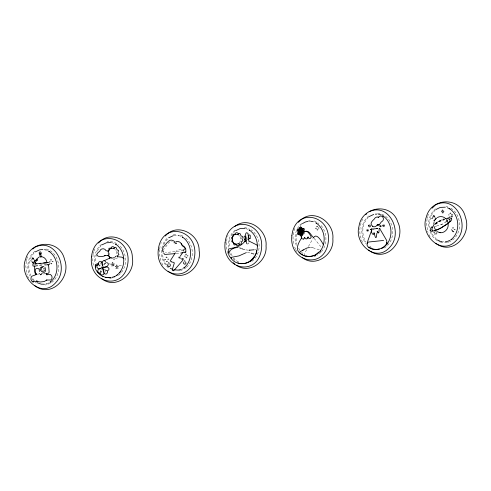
<?xml version="1.0" encoding="UTF-8"?>
<svg xmlns="http://www.w3.org/2000/svg" width="491" height="491" viewBox="0 0 491 491"><rect width="100%" height="100%" fill="white"/><g stroke="black" fill="none" stroke-linecap="round" stroke-linejoin="round"><path stroke-width="0.37" stroke-dasharray="2.46 1.84" d="M49.892 263.98L49.652 262.808M159.532 249.618L159.526 254.614L161.042 261.261M161.533 250.275C160.901 257.149 163.595 264.637 169.463 268.571M226.333 242.542L226.326 247.538L227.646 253.601M117.398 257.615L117.104 258.254L114.876 257.99L115.446 257.953L114.194 259.757L112.985 259.512M26.281 261.31L25.814 266.257L26.704 273.051M93.081 254.234L92.725 261.685L93.646 266.582M159.618 249.005L160.453 244.776M226.504 241.314L227.253 237.699M296.38 234.164L296.098 240.117L296.834 244.033M427.078 218.869L426.611 223.816L427.501 230.61M109.29 254.792L109.333 252.951M163.362 250.496L164.46 247.771C167.548 246.224 167.891 240.885 172.286 241.357M248.974 242.609L248.857 243.278L247.795 244.039M26.422 260.715L26.852 258.923M29.485 261.187C28.263 265.877 28.723 271.001 30.804 275.377M93.222 253.638L93.652 251.852M96.285 254.111L95.604 259.34L95.88 262.66M161.815 248.28C162.656 243.947 164.902 239.792 168.493 237.147M230.04 239.332L229.297 243.198L229.297 247.194M427.225 218.268L427.655 216.482M27.054 258.352L27.649 256.633M93.855 251.275L95.457 247.403M160.852 243.634L161.251 242.486M227.652 236.558L228.051 235.416M294.852 228.34C292.882 233.335 292.483 238.939 293.759 244.15M296.533 230.328C294.539 235.33 294.575 241.069 296.527 246.077M427.851 215.911L428.447 214.193M30.276 258.726L32.038 255.394L34.382 252.644M97.341 251.073L98.838 248.323L101.183 245.568M163.871 244.573L165.639 241.247L167.977 238.497M362.653 219.109C360.099 224.031 359.271 229.788 360.185 235.25M183.53 251.496L183.996 250.533M101.238 272.167L102.159 270.762M306.66 249.631L304.807 253.153L304.745 254.884M308.44 246.457L312.89 238.663M231.476 235.778L232.114 234.71M297.35 228.567L299.455 225.455L302.088 223M175.698 252.337C176.932 249.127 180.805 248.728 183.64 249.79L182.732 249.851M321.531 251.711C327.896 244.07 327.264 231.697 320.279 224.645M41.195 257.757L40.164 257.849M101.287 272.088L101.637 271.701M186.672 267.178C195.087 259.15 193.976 243.468 184.321 236.889M233.544 232.716L234.778 231.421M300.345 225.645L301.578 224.35M321.108 252.153L317.272 255.191M368.379 217.274C361.744 223.626 361.149 234.698 366.028 242.259M435.179 210.203C430.46 214.671 428.803 221.68 429.975 227.953M239.32 242.996L240.786 240.381L240.492 237.208M446.528 221.484L442.299 224.178L435.922 226.216L436.708 226.112M34.892 251.294C27.416 256.922 25.992 268.129 30.141 276.181M51.69 282.46C63.4 273.947 59.963 251.68 45.221 248.796M101.692 244.217C95.862 248.55 93.701 256.486 95.015 263.428M118.491 275.39C128.041 268.16 127.715 252.024 118.509 244.647M186.212 267.558L183.671 269.338L180.473 270.59M235.287 230.07C230.027 233.974 227.738 240.891 228.333 247.268M252.092 261.243C261.967 253.792 261.286 236.705 251.122 229.813M368.888 215.923C360.547 222.239 359.713 235.428 365.869 243.536M435.689 208.853C429.864 213.186 427.698 221.116 429.011 228.063M452.493 240.019C462.872 232.243 461.546 213.714 449.989 207.699M435.253 224.295L439.457 221.392L444.306 219.232M435.535 224.319L439.5 221.588L444.558 219.452M174.735 243.972L176.159 243.02L178.761 242.548M435.124 223.743L439.531 220.938L444.38 218.998M434.916 223.81L440.059 220.999L444.484 219.704M114.741 257.352C116.803 256.118 117.355 253.282 116.484 251.153M435.72 223.043L439.531 220.705L444.03 218.802M384.214 248.035C395.562 241.425 395.402 222.84 384.723 215.666M50.217 283.399L45.203 285.032M104.927 272.229L105.362 271.228M451.014 240.958L449.83 241.535M304.5 233.925L304.782 233.145M183.591 250.57L165.424 252.589M47.658 283.491L49.155 282.785M181.762 269.111L182.756 268.638M246.789 237.448L247.169 237.282M438.488 221.693L440.059 220.999M442.299 224.178L440.728 224.866M35.505 265.496L47.4 264.275M314.074 256.443L315.707 255.928M447.675 242.296L449.308 241.781M175.299 243.536L176.742 243.843L176.103 243.168M111.647 277.507L112.617 277.292M100.017 263.992L101.484 263.71M107.063 241.842L108.634 241.621M173.305 234.87L177.128 234.483M173.82 235.582L177.582 235.441M111.838 277.096L112.905 276.912M113.12 277.765L111.549 277.986M178.804 270.885L179.921 270.688M447.117 242.394L443.858 242.683L440.488 242.124M436.303 226.167L434.375 226.259M372.798 229.671L373.854 229.561M41.858 265.478L34.879 266.165M44.755 265.171L46.927 264.937M176.201 253.516L179.381 253.178M38.01 274.451L37.298 274.512M43.19 273.978L45.467 273.733M114.949 256.787L116.416 256.689M308.581 220.428L310.165 220.355M182.971 250.527L183.88 250.471M247.36 252.54L250.594 252.969M308.483 221.245L310.103 221.183M310.14 247.433L311.233 247.464M248.286 250.165L245.187 249.79M119.025 265.668L122.106 265.791M255.136 249.698L255.983 249.809M377.524 213.26L380.893 213.818L384.226 215.328M442.606 241.781L443.686 241.885M244.493 227.462L249.066 228.646M110.328 241.554L113.691 242.112L117.03 243.622M109.137 263.845L110.659 264.133M247.341 239.16L246.66 238.933M446.018 206.355L447.694 206.748M245.451 228.542L248.072 229.383M111.85 242.689L114.477 243.53M44.865 273.143L45.221 273.229M312.884 247.752L319.144 249.753L319.69 250.588M438.862 241.511L439.948 241.922M314.093 220.895L318.905 223.43M180.492 235.042L183.83 236.545M179.718 235.864L181.277 236.453M46.639 250.207L47.676 250.6M99.833 264.999L100.336 265.238M238.516 261.985L236.122 260.5L233.532 257.928M370.619 247.047L371.171 247.36L368.367 245.156M238.577 234.956L239.166 235.361M114.569 248.9L115.164 249.305M437.156 240.621L433.044 236.981L430.122 231.93M35.37 282.374L36.352 283.062M436.517 239.277L432.829 235.189L431.067 231.752M301.566 252.227L302.922 253.424M234.821 260.408L232.642 258.198M34.37 280.521L32.394 278.139M33.498 280.815L31.117 277.869M314.099 238.295L320.752 246.611M299.964 250.349L298.27 247.673M166.731 265.005C164.025 261.599 162.539 257.278 162.435 252.933M239.694 235.883L240.142 236.502M115.686 249.827L116.134 250.453M430.042 236.803L428.44 233.55M295.846 249.913L296.742 251.472M232.108 255.854L230.242 251.73M162.846 265.097L161.238 261.844M362.395 242.284L360.271 235.864M295.594 249.36L294.048 245.359M230.543 254.958L229.082 251.251M27.643 275.991L28.644 278.207M427.649 231.212L428.042 232.378M26.845 273.653L27.244 274.825M446.344 221.619L445.871 222.055L446.344 221.619"/><path stroke-width="0.74" d="M103.957 272.652C104.601 275.641 100.072 275.862 100.146 272.947M35.377 263.949L35.413 262.2M437.119 232.004L436.241 232.059M117.281 256.382L117.404 255.682L118.945 254.712L117.938 252.822L118.54 250.373C115.551 250.692 117.429 245.273 113.949 247.955L114.513 247.918C113.697 246.083 111.31 246.212 110.886 248.28L111.457 248.243M452.082 216.727L451.88 217.077L451.198 216.783M378.874 232.403L379.169 229.217M301.259 229.033L301.032 229.585M299.823 232.887L299.67 234.403L299.056 234.894L298.583 234.293L298.859 232.685C300.247 231.789 296.245 232.311 298.105 233.317M367.158 243.898L367.851 240.799L371.662 230.254M433.805 223.884L434.026 222.417M376.321 236.963L376.91 233.188M302.309 232.421L302.744 233.182M39.771 253.614L39.992 256.83M387.08 244.113L386.675 240.467L380.206 229.401M379.905 228.628L379.224 228.671M379.911 228.56L379.242 228.579M436.818 233.784L435.934 233.845M32.283 258.432L31.872 259.905M33.762 262.728L34.063 261.5M433.271 216.175L432.731 217.722M434.744 220.471L435.155 218.998M441.992 210.676L442.508 209.97L443.146 210.602M443.305 212.315L442.79 213.02L442.152 212.388M183.781 262.163C182.388 265.103 187.531 264.667 185.635 262.004M103.085 266.582L102.932 267.669L103.497 267.632M167.928 264.078L167.793 266.005M248.225 239.737L248.158 238.976M301.805 232.102L301.897 231.316L301.204 230.617M172.347 269.387L174.293 263.133L173.906 262.378L171.574 261.998M256.566 252.356L255.707 254.59M299.848 233.078L299.222 233.556M168.382 263.158L168.738 262.611L169.186 263.102M452.45 214.585L451.567 214.641M300.701 233.747L300.744 234.367L302.223 235.447M374.308 233.274C373.356 236.754 370.502 231.801 371.773 230.236M112.77 265.06L112.666 263.943M32.787 264.471L33.007 266.012L34.879 266.165M32.363 258.284L32.756 257.72L33.247 258.229M33.676 262.875L33.29 263.44L32.799 262.93M433.35 216.028L433.743 215.463L434.234 215.972M434.664 220.619L434.271 221.183L433.78 220.674M41.354 267.933L41.152 270.075M44.595 270.136L43.601 271.339M113.808 264.539L113.746 264.876M451.966 215.359L452.088 216.574M112.249 262.992L112.537 262.611L112.887 262.949M116.435 265.404L116.723 265.023L117.073 265.361M98.93 264.968L99.759 265.944M100.68 270.854L100.379 272.352M170.211 260.917L175.281 252.969M184.223 261.2L184.585 260.727L185.027 261.144M371.135 229.205L377.198 228.542L376.315 228.432M34.947 260.635C33.228 263.44 36.052 262.329 36.586 260.518C37.727 261.304 38.39 258.358 36.144 259.69M449.983 213.511L450.382 213.051L450.861 213.456M166.111 257.536L166.517 257.081L166.995 257.48M167.339 261.2L166.94 261.654L166.455 261.255M304.217 238.209L303.745 239.019M304.322 238.006C304.666 235.846 305.083 240.222 307.108 238.663M307.581 237.853L307.2 238.558M310.637 238.074L311.048 237.294M299.608 230.561L299.025 228.874L298.246 228.886L298.54 230.696L299.369 230.991M35.849 260.537L36.641 259.064L39.09 257.075M301.781 237.718C297.841 243.524 293.968 251.318 302.714 254.89M430.846 228.131L430.104 230.113L430.404 231.089M103.914 264.809L104.786 263.477L105.694 263.219M377.37 231.826L377.677 231.414M432.461 227.572L431.828 229.248L432.098 230.064M50.573 260.04L50.978 259.616L51.457 259.985M51.77 263.391L51.365 263.814L50.886 263.452M452.598 228.07L453.003 227.646L453.481 228.014M453.794 231.421L453.389 231.844L452.911 231.482M446.982 220.895L447.24 220.134L446.884 219.747M255.179 255.651L253.945 257.615M114.207 263.894L113.568 263.931M118.399 266.3L117.754 266.343M307.771 237.491L308.084 237.104M185.641 254.455L186.052 254.068L186.525 254.399M186.813 257.499L186.402 257.885L185.929 257.554M316.707 226.615L317.112 226.228L317.591 226.56M317.873 229.653L317.468 230.04L316.996 229.714M434.916 231.114L435.327 230.727L435.799 231.058M313.344 237.932C316.603 231.85 322.096 242.216 323.409 244.825M378.8 232.746L378.119 232.789M254.074 256.701C251.76 260.445 247.746 263.274 243.284 263.563M431.92 227.677L433.67 225.51M39.464 273.37L38.906 274.131M300.695 233.808L299.909 235.097L300.234 235.594L300.823 235.447M180.087 256.345L182.67 252.712M34.892 265.95C34.229 268.454 33.94 272.566 36.039 274.451M101.625 269.074L102.92 267.791M120.872 271.161L119.559 272.879M378.671 232.771L377.99 232.82M431.147 227.493L431.595 226.885M376.235 237.3L375.437 237.349M320.273 251.288L320.789 250.625M311.226 236.969C310.447 235.25 307.611 229.923 304.629 231.408C303.156 233.63 298.516 239.086 303.61 239.142M435.21 219.686L436.278 218.427M182.904 260.162L174.557 269.811L173.384 270.78L172.304 270.547M448.897 222.214L450.057 220.385L449.86 219.44M450.351 221.257L446.804 224.412L440.58 228.205A19.284 4.738 -34.3 0 1 436.444 230.162L431.884 231.384L430.165 230.696M450.357 221.76L451.769 219.587L451.511 218.464M253.246 258.512L251.687 260.107M41.882 267.656L42.821 267.196M98.556 243.039C110.039 229.236 132.656 240.878 132.337 257.609C135.663 273.898 115.962 290.034 101.87 278.747M165.357 235.962C176.834 222.159 199.456 233.802 199.137 250.533C202.096 265.809 184.874 281.877 170.518 272.855M298.436 222.355L299.989 220.735M365.752 214.739L366.783 213.659M432.037 208.209L435.278 205.189M318.954 252L314.946 255.087L309.852 256.505M301.075 229.487L301.971 228.082L301.486 227.536L300.222 229.383M302.21 229.8C301.265 231.335 305.623 231.169 303.776 229.862M112.396 265.834L111.752 265.877M116.582 268.246L115.937 268.289M448.878 222.669L441.323 227.756A17.805 4.714 -35 0 1 437.659 229.481L434.099 230.525M42.821 271.044L42.533 270.971M433.688 224.964L434.382 224.35M450.272 216.918L449.652 217.317L449.388 216.973M116.698 267.699L117.104 267.098L116.852 266.349M297.847 230.488C296.681 231.329 298.663 232.114 299.234 231.071M299.479 232.028L297.607 233.667L297.706 234.557L298.424 234.569L300.695 232.617M301.186 230.561L303.456 228.61L304.346 228.806L304.273 229.512L301.83 231.642M244.862 239.473L245.917 239.062L245.739 236.766L244.678 235.968L243.88 237.036L244.506 240.265L246.089 240.381M108.928 250.551L108.959 248.243L111.07 248.219M32.787 249.029L34.48 247.63M116.858 275.205C126.727 267.767 125.831 250.557 115.416 244.002L115.974 244.322M250.453 261.059C260.328 253.62 259.432 236.41 249.017 229.856L249.569 230.175M300.547 220.269C313.694 207.871 334.647 222.405 332.849 238.89C334.451 254.485 315.357 268.104 302.266 257.53M317.254 253.988C327.129 246.543 326.233 229.334 315.817 222.785L316.37 223.098M384.054 246.912C393.929 239.473 393.033 222.263 382.618 215.709L383.17 216.028M173.961 242.769L175.373 242.302M303.027 230.494L302.082 230.402L302.21 228.775L302.824 228.284L303.303 228.886M435.308 233.949L434.425 234.004M244.426 241.799C240.412 247.01 234.483 247.556 228.548 248.968L228.235 250.392L228.861 252.828M250.846 261.102L251.877 260.31M50.579 281.883L50.057 282.282C59.927 274.837 59.03 257.628 48.615 251.079L49.174 251.392M184.174 267.736L183.652 268.135C193.528 260.69 192.632 243.481 182.216 236.932L182.769 237.245M451.376 239.442L450.855 239.841C460.724 232.396 459.834 215.187 449.418 208.632L449.971 208.951M247.998 239.037L250.171 238.522L250.281 235.692L249.79 234.888L248.514 235.275L248.734 237.816M36.616 273.72L35.334 274.948L31.854 276.188L31.043 277.611L30.921 279.207L31.449 280.723L32.645 281.871L33.523 281.809M250.846 260.801C245.021 265.318 235.005 264.594 230.936 258.119L231.414 257.333L238.97 255.885L246.335 252.607M117.257 275.015L115.397 276.194M382.851 247.464C384.557 246.304 386.963 244.788 386.386 242.376M35.211 251.92L39.685 249.821L42.901 249.477M102.011 244.849L106.486 242.744L111.322 242.566M168.812 237.773L173.286 235.674M234.876 226.412C248.391 215.567 267.65 230.156 266.048 245.96C267.466 260.887 249.999 274.53 236.674 265.447M235.612 230.702L240.087 228.597L244.917 228.419M302.413 223.626L305.328 222.018L307.949 221.343M369.214 216.549L373.688 214.45M436.014 209.479L439.967 207.546M310.337 238.43C309.33 239.485 306.844 236.564 308.256 237.067M302.64 250.324L303.291 249.931M173.157 270.59L173.685 270.265M303.156 250.011L306.912 248.023L309.575 247.47M238.749 243.401C230.69 247.802 229.831 231.371 238.221 234.796M245.04 241.425L245.954 241.032M376.836 249.422L379.66 248.919L382.477 247.685M382.612 247.998L383.275 247.63M383.778 247.329L383.133 247.716M244.291 241.879L245.187 241.339M302.781 250.244L299.97 251.822L299.719 252.669C302.247 256.007 307.022 256.934 311.018 256.431M382.342 247.765L382.986 247.378M316.462 254.596L315.062 255.338M42.232 273.315L40.36 274.831L41.17 274.444M372.565 226.308C374.473 227.695 376.511 226.075 377.714 224.596L377.014 225.031C380.2 225.934 380.347 221.693 382.293 221.306C384.33 219.882 383.483 216.193 380.948 215.997L379.586 216.328L378.101 217.666L378.776 217.255C377.051 216.494 374.903 217.421 374.197 219.152C372.552 220.655 368.833 223.712 372.804 226.412M104.184 260.739L110.279 257.885M184.481 256.155L185.389 256.087M187.949 255.817L187.065 255.872M315.547 228.309L316.45 228.241M319.015 227.971L318.131 228.027M107.744 251.251L108.609 250.803M437.315 217.593C439.93 215.893 443.563 216.39 445.711 218.63M101.146 262.243L101.907 261.887M35.1 247.139C55.44 237.349 69.354 268.239 56.066 282.27C41.262 299.854 18.413 277.225 25.544 259.426C30.51 239.504 60.319 238.921 64.616 259.788C71.453 277.483 51.113 298.921 34.462 285.4M369.103 211.768C389.437 201.985 403.35 232.869 390.063 246.905C376.278 263.618 353.858 243.855 358.995 226.333C361.689 206.312 391.395 201.758 397.82 222.085C406.112 238.896 388.375 262.771 370.275 251.3M435.898 204.698C456.237 194.909 470.151 225.792 456.863 239.829C442.06 257.407 419.216 234.784 426.341 216.985C431.313 197.057 461.117 196.48 465.413 217.347C472.09 234.655 452.61 256.087 435.867 243.383M449.959 240.345L447.424 241.382M180.7 253.043L185.899 252.018L185.727 248.747L184.733 247.36L183.603 246.789M315.148 255.43L315.713 255.173M108.72 255.535L104.497 255.682L105.129 255.645C100.489 257.928 92.572 256.093 99.759 251.245C100.36 248.219 104.933 247.832 106.025 250.723L107.682 250.913M114.391 257.56C106.332 261.12 106.185 245.347 114.213 248.747M302.646 232.108L303.935 231.617L304.395 231.991M381.55 248.483L382.084 248.25M49.536 264.545L47.652 264.864M113.562 277.004L114.495 276.636M113.722 277.041L114.888 276.586M101.14 268C98.452 270.737 94.61 265.926 98.36 264.741M301.707 236.367L301.063 236.429L300.688 235.889L300.296 231.648M378.303 224.982L378.629 224.866M378.714 224.835L379.034 224.718M313.602 255.903L314.338 255.645M43.803 268.915L44.141 268.89M43.767 268.841L44.104 268.822M98.556 264.385C90.804 266.012 98.851 274.942 102.981 276.445M104.049 267.791C106.719 264.901 111.543 269.111 107.486 270.842M46.105 283.988L47.142 283.657M181.259 269.344L178.104 270.118L173.802 269.774M371.859 228.904L371.104 229.279L371.748 229.297M49.321 261.893L50.205 261.838M53.022 261.537L52.138 261.599M98.077 263.458L95.285 264.643L95.309 267.104M451.303 229.935L451.781 229.905M455.047 229.567L454.163 229.628M371.276 229.536L370.595 229.579M175.827 241.682C178.491 240.559 181.504 242.658 182.063 245.347L183.751 246.194C184.303 246.764 186.249 249.741 184.217 249.275M104.258 267.129C107.284 267.877 110.53 263.336 106.578 262.464M164.681 259.573L165.627 259.506M168.708 259.174L167.824 259.236M46.903 262.789C46.976 259.714 43.969 256.327 40.575 256.695M312.098 256.277L312.853 256.112M100.403 268.737C97.592 268.362 96.408 272.879 99.495 273.106M371.245 229.432L370.582 229.506M445.3 218.759L447.755 218.391M32.872 281.944L37.291 281.042M163.638 251.607C161.343 252.079 162.674 247.513 163.62 246.599C166.934 243.831 169.15 237.104 174.686 241.572M181.848 259.383L183.438 259.279M379.334 249.146L378.199 249.324M440.482 207.38L445.319 207.196M445.306 241.824L446.902 241.541M30.657 260.813L31.007 260.807M35.389 260.347L34.505 260.408M431.644 218.556L432.528 218.501M436.37 218.09L435.486 218.151M305.875 231.243C309.539 230.512 310.975 235.471 313.362 237.399M35.487 263.925L47.013 262.765M441.366 211.609L442.066 211.578M443.938 211.382L442.784 211.455M40.262 254.209L41.428 253.184L40.557 251.889L39.716 251.963L39.053 252.939L39.924 254.234M33.48 264.023L36.377 263.716M39.268 263.409L40.716 263.256M43.613 262.949L48.891 262.489M174.974 253.644L164.7 254.467L163.564 252.834M46.222 273.653L48.523 273.205L49.155 272.198L48.615 265.68L47.701 264.361M368.796 242.008L383.594 240.443M254.228 249.753L249.674 250.165M236.41 247.587C230.739 248.477 225.087 253.215 231.433 258.407M310.564 256.462L311.331 256.394M447.933 217.894L448.762 217.826M377.567 231.506L377.113 231.537L377.806 232.531M374.351 233.151L373.792 233.022M374.529 233.164L373.958 233.029M368.195 242.094C363.874 246.408 372.172 250.036 376.149 249.446M178.706 257.21L179.614 257.149M178.945 257.885L180.829 258.149M170.598 261.672L171.506 261.617M376.382 249.453L377.628 249.367M110.671 277.642L108.161 277.679M109.763 277.697L105.835 277.452L102.834 276.378M310.337 256.474L309.127 256.492M375.284 214.174L376.904 214.113M109.855 278.053L110.984 278.01M44.503 284.264L41.269 284.166L37.113 282.675M375.805 249.471L376.72 249.428M249.054 250.165L249.815 250.146M437.506 231.678C442.649 235.164 449.099 229.524 448.117 223.921M117.214 256.664L122.032 257.198L123.935 258.732M449.05 214.837L448.633 214.954M241.725 263.532L242.965 263.575L239.884 263.421M237.319 247.525L238.092 247.556M375.572 249.44L372.724 249.005L369.833 247.857M184.849 252.086L185.647 252.135M106.688 270.676L104.608 269.731M377.622 228.646L377.137 228.573M377.45 228.358L377.898 228.493M449.633 217.961L451.579 218.587M310.643 221.238L313.319 221.717M448.105 218.759L449.793 219.317M308.109 256.505L305.807 256.124M434.682 232.261L433.798 232.317M111.77 264.152L111.126 264.195M115.956 266.564L115.311 266.601M307.912 256.394L306.114 256.02M103.196 267.859L102.631 267.896L103.165 268.614M311.779 247.532L312.331 247.624M36.733 281.153L36.414 281.098L40.084 282L44.196 281.564L46.909 279.95L46.596 280.036L50.96 279.987L51.905 278.6L52.077 277.004L51.561 275.494L50.088 274.316L46.749 274.782L47.056 274.825L45.915 273.591M105.712 277.237L106.928 277.519M378.518 214.272L379.586 214.518M440.47 241.351L442.066 241.725M178.123 235.49L179.184 235.741M44.521 249.637L46.117 250.011M439.924 232.574L440.402 232.697M249.551 238.558L249.962 238.669M109.125 256.314L107.695 255.602M252.57 253.601L253.915 254.043M43.877 266.38C33.32 267.669 48.388 278.55 44.976 267.239M237.84 262.881L238.853 263.194M243.616 249.342L244.408 249.588M251.251 253.178L251.908 253.393M239.651 247.881L241.234 248.44M305.052 255.903L303.426 255.252M447.436 207.767L449.474 208.687M380.12 214.647L381.157 215.04M439.954 241.155L437.413 239.97M172.752 269.449L170.217 268.264M242.032 248.753L242.824 249.06M432.718 230.494L431.994 229.966M301.339 231.065L303.1 232.071M249.047 241.099L256.64 244.856L257.585 245.985M237.552 234.508L237.939 234.68M234.293 243.481L234.649 243.634M234.931 243.757L235.318 243.929M113.544 248.452L113.93 248.624M110.285 257.425L110.641 257.585M110.923 257.701L111.31 257.873M36.359 274.383L35.389 272.683L35.278 269.534C35.855 268.172 38.237 267.933 39.071 269.154L39.483 271.584M303.113 234.44L302.278 232.501M300.51 230.635L297.927 229.193L297.092 229.561L297.491 230.389L300.075 231.826M302.665 233.268L301.37 232.544L301.689 232.225L301.848 234.36M101.312 267.055L102.644 267.724L103.116 267.423M300.676 232.562L299.946 231.488L299.903 227.407L300.486 226.695L301.192 227.29L301.517 230.825M368.796 247.249L369.312 247.562M452.291 230.365L452.831 231.39M31.878 261.421L32.688 262.808M117.447 268.129L118.092 268.086M113.261 265.717L113.906 265.674M368.465 250.036L369.674 250.876M168.063 271.253L169.88 272.517M233.421 242.499L231.703 241.658L232.396 239.467M300.253 227.941L299.663 227.732L299.283 228.352L300.289 229.444M247.126 243.923L246.372 242.855L245.568 234.176L246.114 232.986L246.746 232.752L247.93 233.299L248.501 237.546M233.17 262.685L234.864 264.183M99.974 274.015L98.114 272.026M181.142 243.505L183.039 246.507M302.474 234.606L301.241 233.501L301.726 234.041M167.756 265.926C168.855 268.307 171.555 265.465 169.806 263.894M232.206 239.099L231.347 237.847L232.937 236.607L232.961 234.293L235.459 234.299L234.894 234.336C235.318 232.261 237.705 232.133 238.522 233.974L237.951 234.011C241.437 231.329 239.553 236.742 242.548 236.429L241.91 238.491L242.947 240.762L241.406 241.732L241.21 244.223L238.884 244.039L239.448 244.009C239.025 246.077 236.637 246.206 235.821 244.365L236.392 244.328L234.821 244.972L233.937 244.794L233.636 242.787M109.413 256.449L109.837 258.383M34.026 259.714L33.357 258.352M446.657 219.784L447.866 222.472M435.278 229.487L434.075 226.799M102.036 263.035L101.263 261.844L99.82 261.451L98.611 262.403L98.36 263.968M434.339 216.095L434.866 217.237M102.576 268.645L103.877 271.769M40.802 253.522L41.183 256.719M105.817 262.126C103.583 257.634 100.495 263.624 102.895 266.232M374.111 233.354L375.296 237.036M103.356 270.093L103.589 270.928M107.376 271.124L107.461 272.579L106.817 273.653L106.019 274.131L104.841 273.898L103.81 272.548L103.178 269.191M102.251 263.863L102.527 265.625M248.636 238.994L248.839 241.167M256.676 250.576L256.725 251.337M181.67 258.8A2.424 0.466 -20.5 0 1 183.26 258.696M91.461 256.971C88.349 284.001 124.726 291.636 127.924 262.691C131.036 235.655 94.665 228.027 91.461 256.971M158.262 249.894C155.15 276.93 191.521 284.559 194.724 255.615C197.836 228.585 161.465 220.95 158.262 249.894M225.062 242.818C221.95 269.854 258.321 277.489 261.525 248.544C264.637 221.509 228.266 213.88 225.062 242.818M291.863 235.748C288.751 262.783 325.122 270.412 328.326 241.468C331.437 214.438 295.066 206.803 291.863 235.748M366.949 230.021L367.145 231.046L368.33 230.838L368.133 229.813L366.949 230.021M368.637 225.443L368.882 226.719L369.938 226.867L370.361 226.461L370.122 225.179L369.06 225.038L368.637 225.443M379.881 225.86L380.052 226.756L381.09 226.572L380.918 225.676L379.881 225.86M382.863 225.216L383.084 226.369L384.416 226.136L384.201 224.982L382.863 225.216"/></g></svg>
